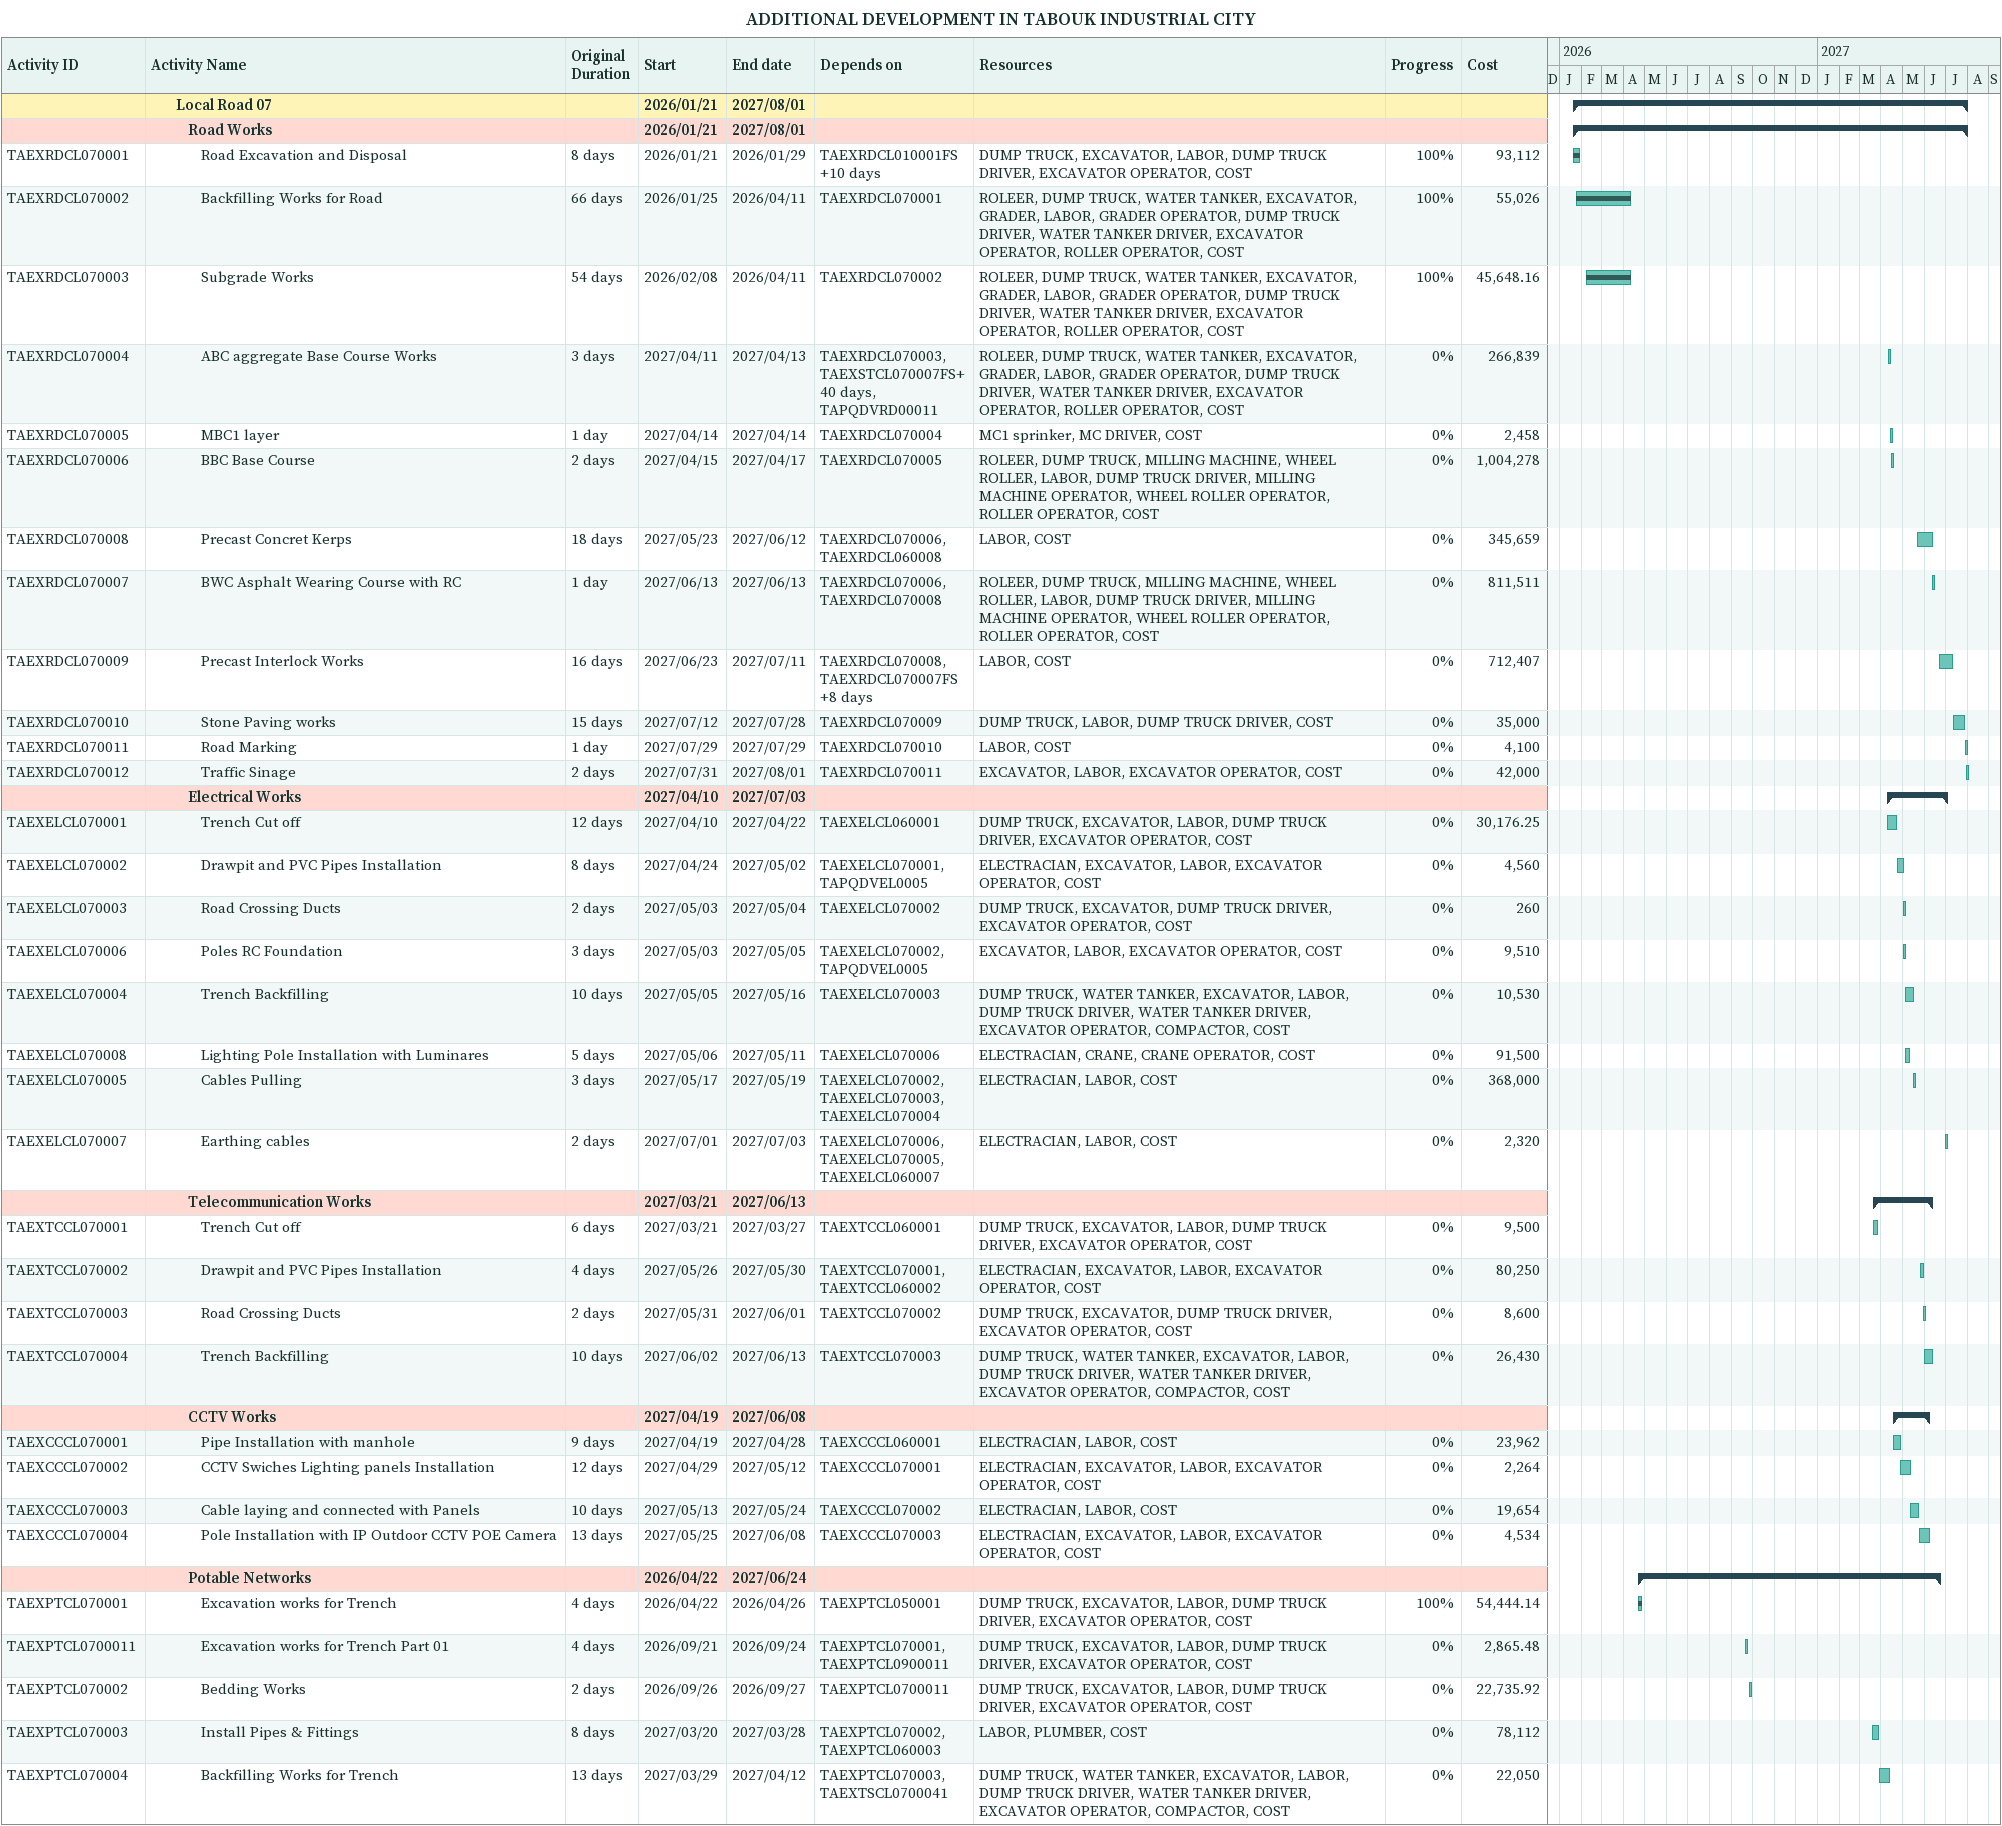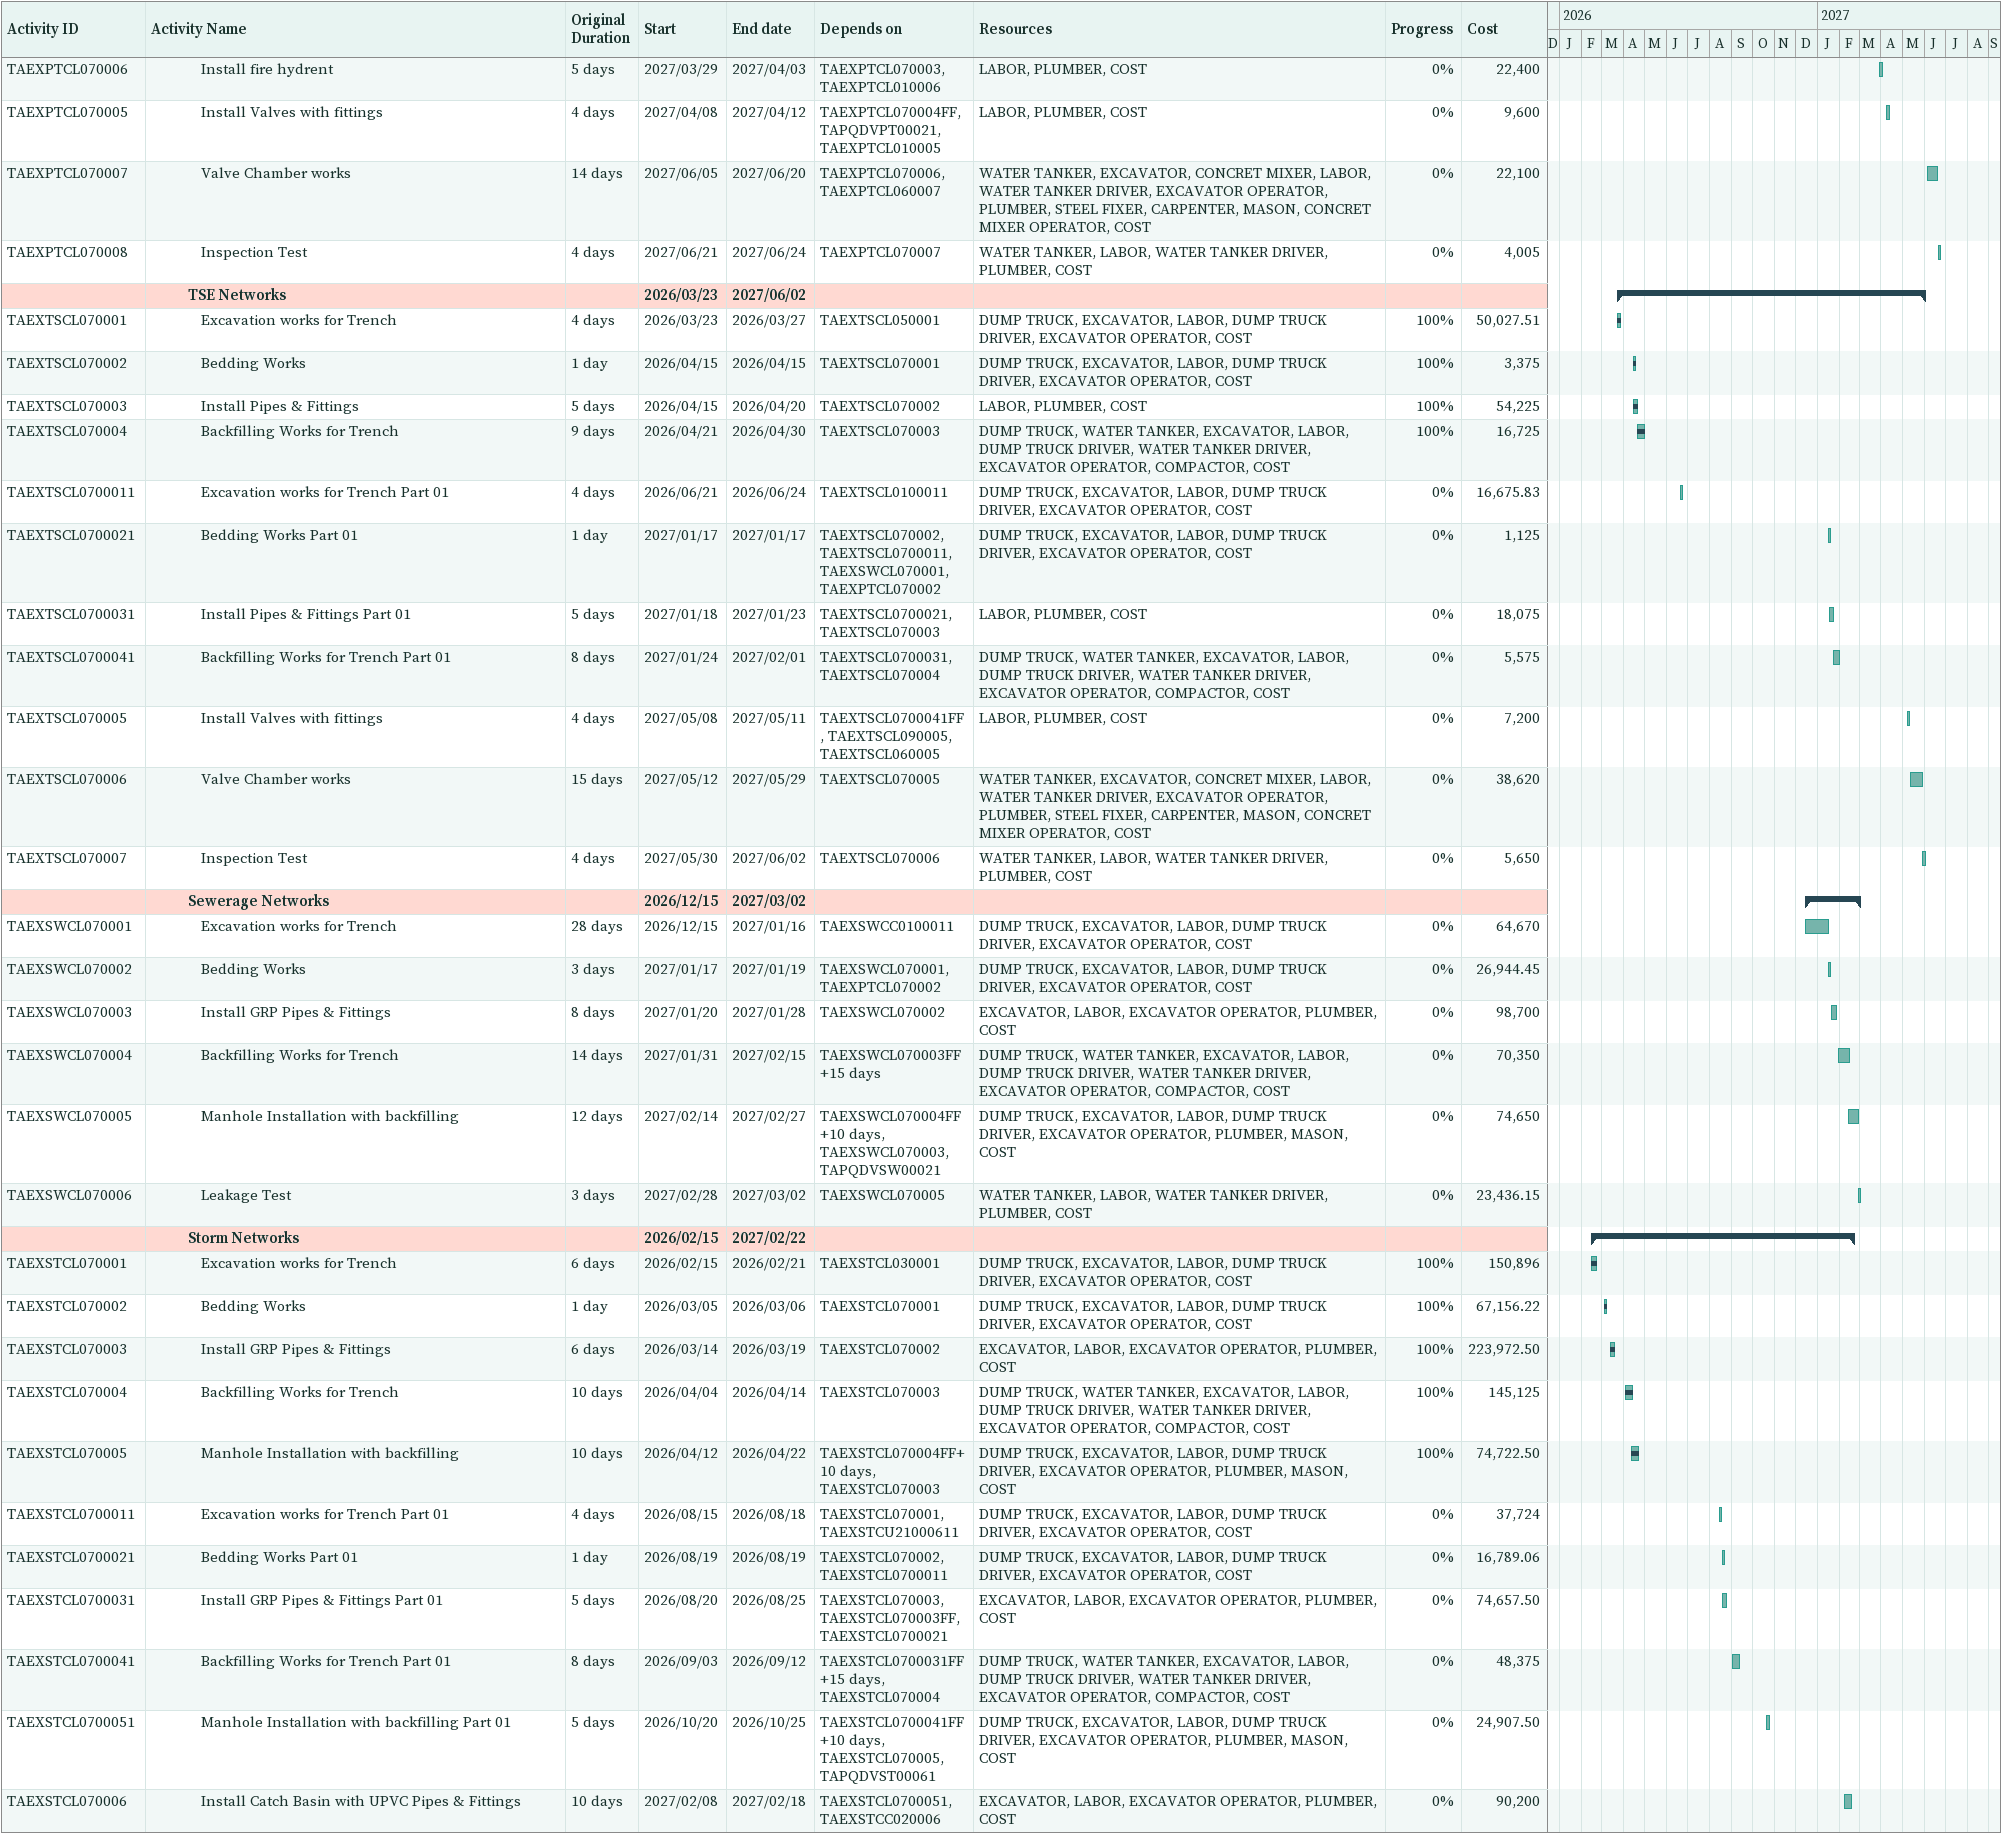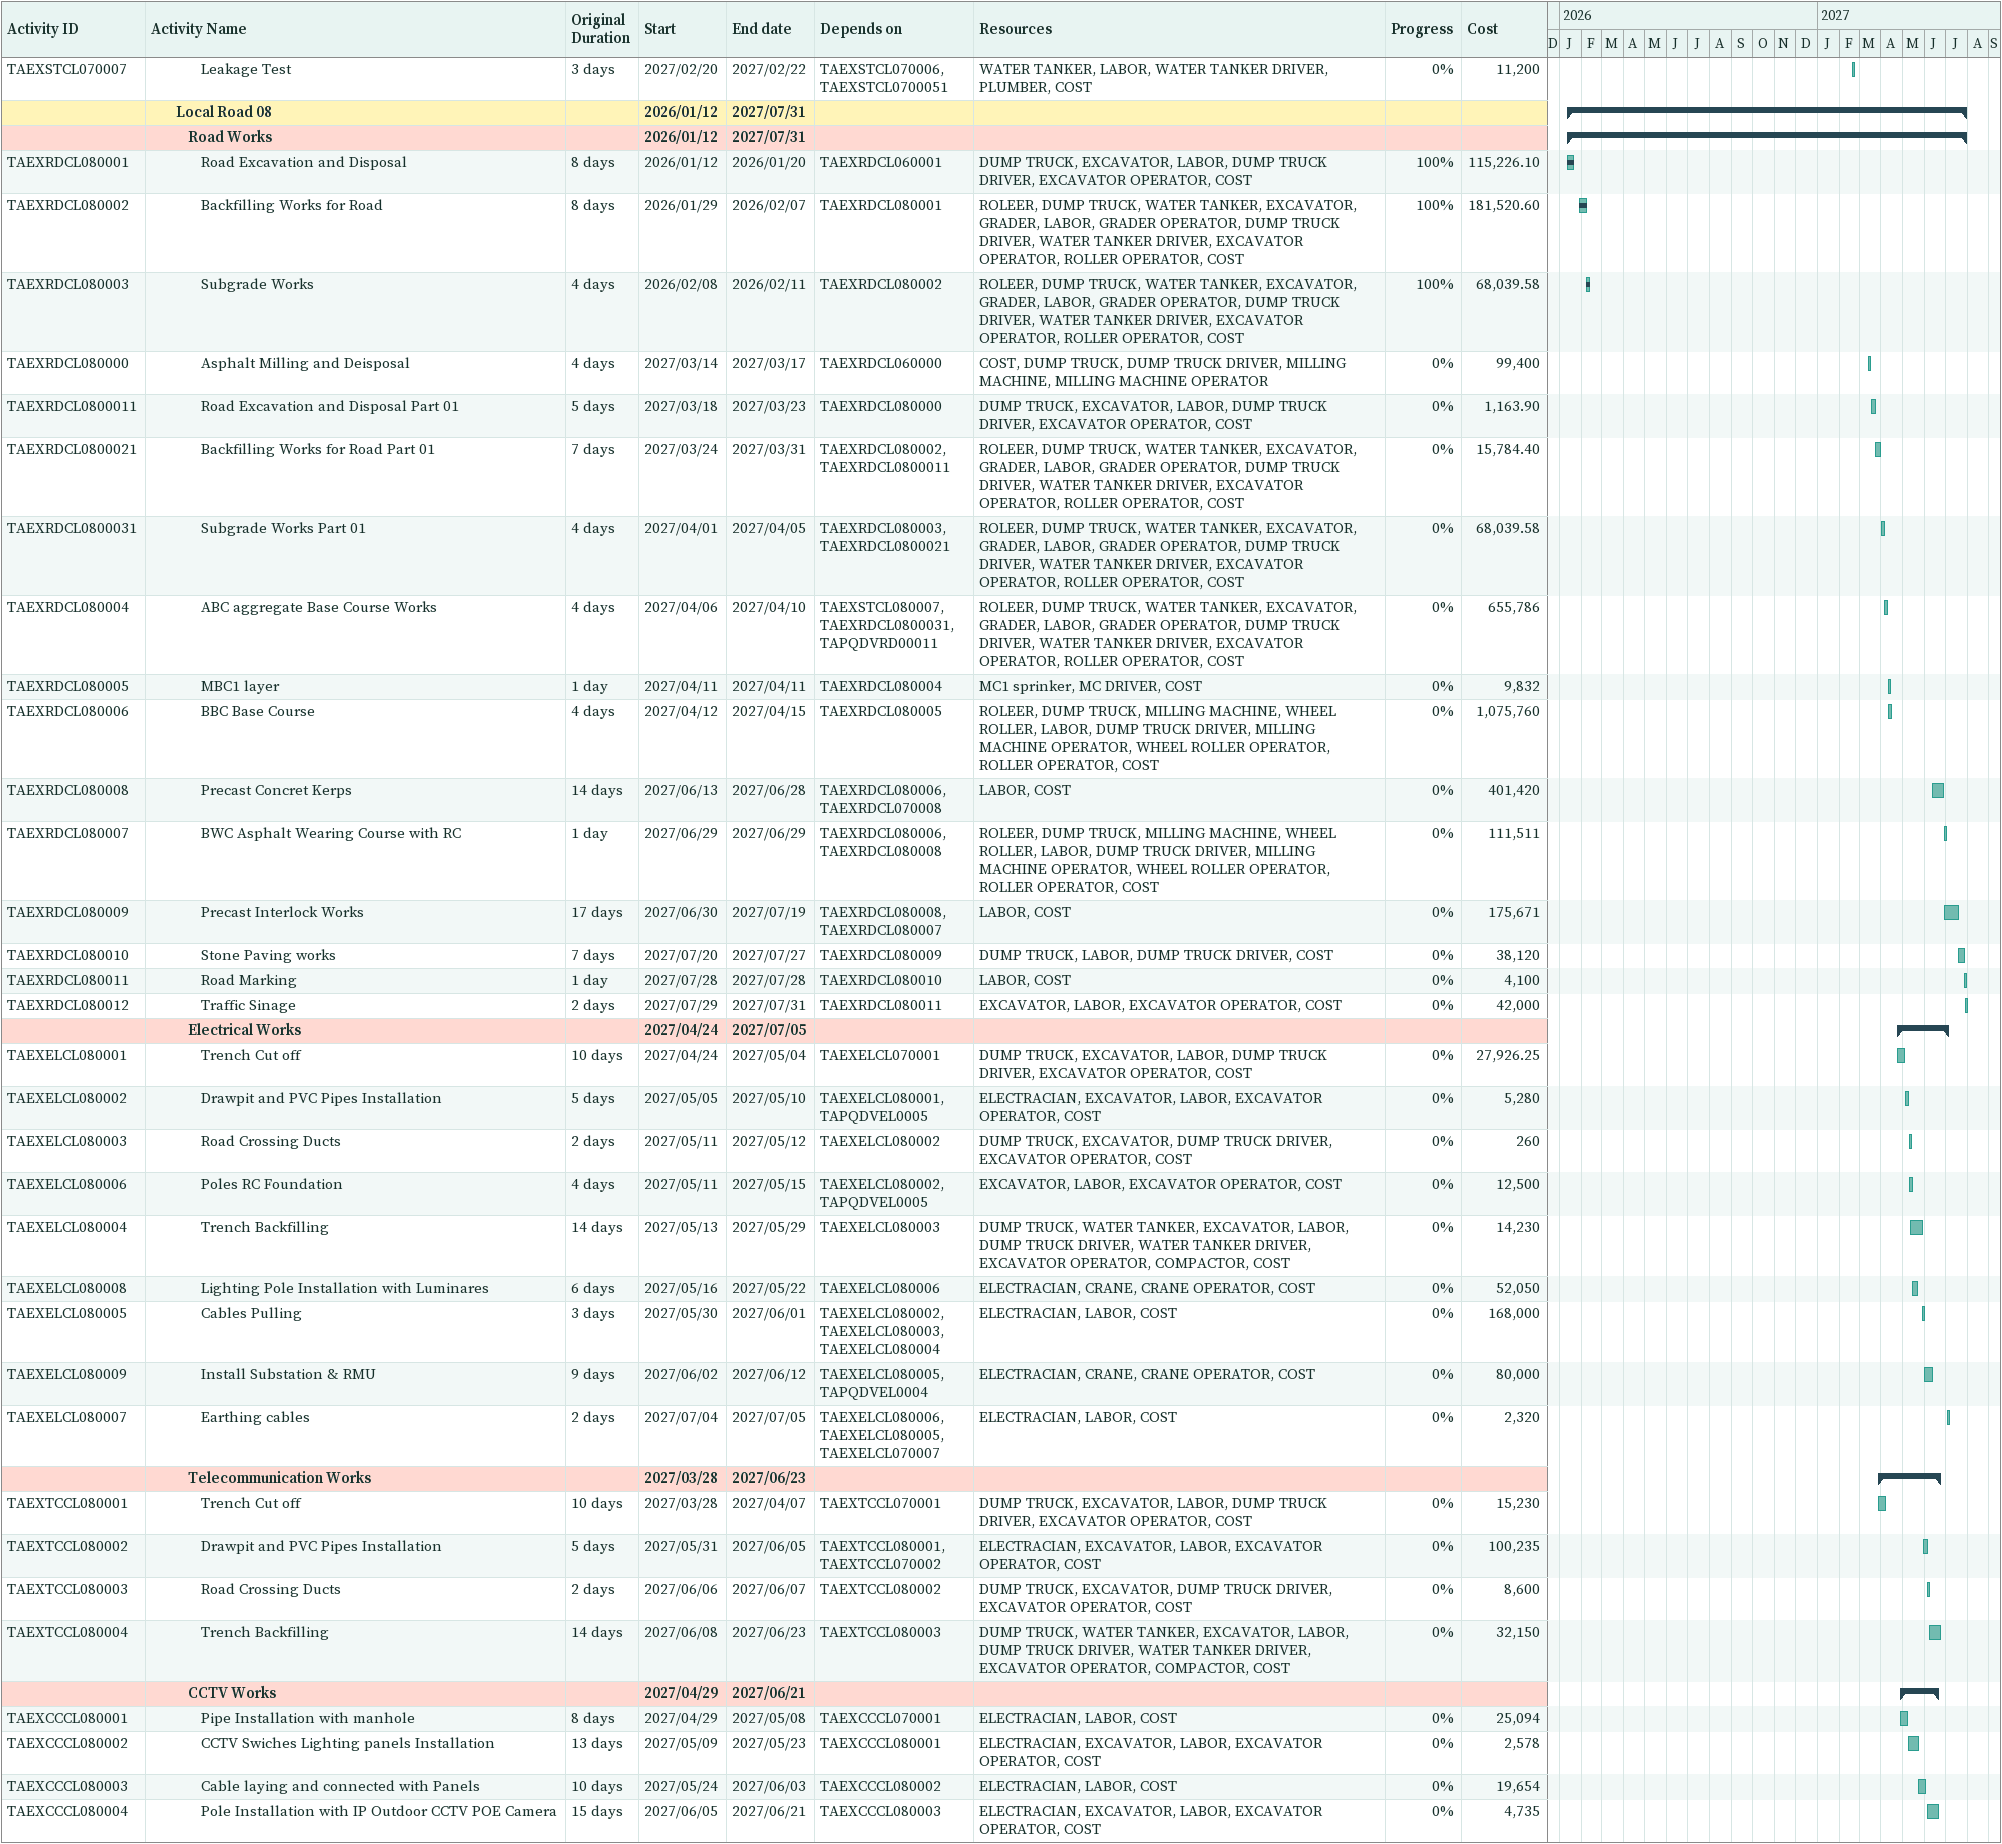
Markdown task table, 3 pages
ADDITIONAL DEVELOPMENT IN TABOUK INDUSTRIAL CITY

| ID | Level | Task | Original duration | Start | Finish | Predecessors | Resources | % complete | Cost |
|---|---|---|---|---|---|---|---|---|---|
|  | 3 | **Local Road 07** |  | 2026-01-21 | 2027-08-01 |  |  |  |  |
|  | 4 | **Road Works** |  | 2026-01-21 | 2027-08-01 |  |  |  |  |
| TAEXRDCL070001 | 5 | Road Excavation and Disposal | 8d | 2026-01-21 | 2026-01-29 | TAEXRDCL010001FS+10d | DUMP TRUCK, EXCAVATOR, LABOR, DUMP TRUCK DRIVER, EXCAVATOR OPERATOR, COST | 100 | 93112 |
| TAEXRDCL070002 | 5 | Backfilling Works for Road | 66d | 2026-01-25 | 2026-04-11 | TAEXRDCL070001 | ROLEER, DUMP TRUCK, WATER TANKER, EXCAVATOR, GRADER, LABOR, GRADER OPERATOR, DUMP TRUCK DRIVER, WATER TANKER DRIVER, EXCAVATOR OPERATOR, ROLLER OPERATOR, COST | 100 | 55026 |
| TAEXRDCL070003 | 5 | Subgrade Works | 54d | 2026-02-08 | 2026-04-11 | TAEXRDCL070002 | ROLEER, DUMP TRUCK, WATER TANKER, EXCAVATOR, GRADER, LABOR, GRADER OPERATOR, DUMP TRUCK DRIVER, WATER TANKER DRIVER, EXCAVATOR OPERATOR, ROLLER OPERATOR, COST | 100 | 45648.16 |
| TAEXRDCL070004 | 5 | ABC aggregate Base Course Works | 3d | 2027-04-11 | 2027-04-13 | TAEXRDCL070003, TAEXSTCL070007FS+40d, TAPQDVRD00011 | ROLEER, DUMP TRUCK, WATER TANKER, EXCAVATOR, GRADER, LABOR, GRADER OPERATOR, DUMP TRUCK DRIVER, WATER TANKER DRIVER, EXCAVATOR OPERATOR, ROLLER OPERATOR, COST | 0 | 266839 |
| TAEXRDCL070005 | 5 | MBC1 layer | 1d | 2027-04-14 | 2027-04-14 | TAEXRDCL070004 | MC1 sprinker, MC DRIVER, COST | 0 | 2458 |
| TAEXRDCL070006 | 5 | BBC Base Course | 2d | 2027-04-15 | 2027-04-17 | TAEXRDCL070005 | ROLEER, DUMP TRUCK, MILLING MACHINE, WHEEL ROLLER, LABOR, DUMP TRUCK DRIVER, MILLING MACHINE OPERATOR, WHEEL ROLLER OPERATOR, ROLLER OPERATOR, COST | 0 | 1004278 |
| TAEXRDCL070008 | 5 | Precast Concret Kerps | 18d | 2027-05-23 | 2027-06-12 | TAEXRDCL070006, TAEXRDCL060008 | LABOR, COST | 0 | 345659 |
| TAEXRDCL070007 | 5 | BWC Asphalt Wearing Course with RC | 1d | 2027-06-13 | 2027-06-13 | TAEXRDCL070006, TAEXRDCL070008 | ROLEER, DUMP TRUCK, MILLING MACHINE, WHEEL ROLLER, LABOR, DUMP TRUCK DRIVER, MILLING MACHINE OPERATOR, WHEEL ROLLER OPERATOR, ROLLER OPERATOR, COST | 0 | 811511 |
| TAEXRDCL070009 | 5 | Precast Interlock Works | 16d | 2027-06-23 | 2027-07-11 | TAEXRDCL070008, TAEXRDCL070007FS+8d | LABOR, COST | 0 | 712407 |
| TAEXRDCL070010 | 5 | Stone Paving works | 15d | 2027-07-12 | 2027-07-28 | TAEXRDCL070009 | DUMP TRUCK, LABOR, DUMP TRUCK DRIVER, COST | 0 | 35000 |
| TAEXRDCL070011 | 5 | Road Marking | 1d | 2027-07-29 | 2027-07-29 | TAEXRDCL070010 | LABOR, COST | 0 | 4100 |
| TAEXRDCL070012 | 5 | Traffic Sinage | 2d | 2027-07-31 | 2027-08-01 | TAEXRDCL070011 | EXCAVATOR, LABOR, EXCAVATOR OPERATOR, COST | 0 | 42000 |
|  | 4 | **Electrical Works** |  | 2027-04-10 | 2027-07-03 |  |  |  |  |
| TAEXELCL070001 | 5 | Trench Cut off | 12d | 2027-04-10 | 2027-04-22 | TAEXELCL060001 | DUMP TRUCK, EXCAVATOR, LABOR, DUMP TRUCK DRIVER, EXCAVATOR OPERATOR, COST | 0 | 30176.25 |
| TAEXELCL070002 | 5 | Drawpit and PVC Pipes Installation | 8d | 2027-04-24 | 2027-05-02 | TAEXELCL070001, TAPQDVEL0005 | ELECTRACIAN, EXCAVATOR, LABOR, EXCAVATOR OPERATOR, COST | 0 | 4560 |
| TAEXELCL070003 | 5 | Road Crossing Ducts | 2d | 2027-05-03 | 2027-05-04 | TAEXELCL070002 | DUMP TRUCK, EXCAVATOR, DUMP TRUCK DRIVER, EXCAVATOR OPERATOR, COST | 0 | 260 |
| TAEXELCL070006 | 5 | Poles RC Foundation | 3d | 2027-05-03 | 2027-05-05 | TAEXELCL070002, TAPQDVEL0005 | EXCAVATOR, LABOR, EXCAVATOR OPERATOR, COST | 0 | 9510 |
| TAEXELCL070004 | 5 | Trench Backfilling | 10d | 2027-05-05 | 2027-05-16 | TAEXELCL070003 | DUMP TRUCK, WATER TANKER, EXCAVATOR, LABOR, DUMP TRUCK DRIVER, WATER TANKER DRIVER, EXCAVATOR OPERATOR, COMPACTOR, COST | 0 | 10530 |
| TAEXELCL070008 | 5 | Lighting Pole Installation with Luminares | 5d | 2027-05-06 | 2027-05-11 | TAEXELCL070006 | ELECTRACIAN, CRANE, CRANE OPERATOR, COST | 0 | 91500 |
| TAEXELCL070005 | 5 | Cables Pulling | 3d | 2027-05-17 | 2027-05-19 | TAEXELCL070002, TAEXELCL070003, TAEXELCL070004 | ELECTRACIAN, LABOR, COST | 0 | 368000 |
| TAEXELCL070007 | 5 | Earthing cables | 2d | 2027-07-01 | 2027-07-03 | TAEXELCL070006, TAEXELCL070005, TAEXELCL060007 | ELECTRACIAN, LABOR, COST | 0 | 2320 |
|  | 4 | **Telecommunication Works** |  | 2027-03-21 | 2027-06-13 |  |  |  |  |
| TAEXTCCL070001 | 5 | Trench Cut off | 6d | 2027-03-21 | 2027-03-27 | TAEXTCCL060001 | DUMP TRUCK, EXCAVATOR, LABOR, DUMP TRUCK DRIVER, EXCAVATOR OPERATOR, COST | 0 | 9500 |
| TAEXTCCL070002 | 5 | Drawpit and PVC Pipes Installation | 4d | 2027-05-26 | 2027-05-30 | TAEXTCCL070001, TAEXTCCL060002 | ELECTRACIAN, EXCAVATOR, LABOR, EXCAVATOR OPERATOR, COST | 0 | 80250 |
| TAEXTCCL070003 | 5 | Road Crossing Ducts | 2d | 2027-05-31 | 2027-06-01 | TAEXTCCL070002 | DUMP TRUCK, EXCAVATOR, DUMP TRUCK DRIVER, EXCAVATOR OPERATOR, COST | 0 | 8600 |
| TAEXTCCL070004 | 5 | Trench Backfilling | 10d | 2027-06-02 | 2027-06-13 | TAEXTCCL070003 | DUMP TRUCK, WATER TANKER, EXCAVATOR, LABOR, DUMP TRUCK DRIVER, WATER TANKER DRIVER, EXCAVATOR OPERATOR, COMPACTOR, COST | 0 | 26430 |
|  | 4 | **CCTV Works** |  | 2027-04-19 | 2027-06-08 |  |  |  |  |
| TAEXCCCL070001 | 5 | Pipe Installation with manhole | 9d | 2027-04-19 | 2027-04-28 | TAEXCCCL060001 | ELECTRACIAN, LABOR, COST | 0 | 23962 |
| TAEXCCCL070002 | 5 | CCTV Swiches Lighting panels Installation | 12d | 2027-04-29 | 2027-05-12 | TAEXCCCL070001 | ELECTRACIAN, EXCAVATOR, LABOR, EXCAVATOR OPERATOR, COST | 0 | 2264 |
| TAEXCCCL070003 | 5 | Cable laying and connected with Panels | 10d | 2027-05-13 | 2027-05-24 | TAEXCCCL070002 | ELECTRACIAN, LABOR, COST | 0 | 19654 |
| TAEXCCCL070004 | 5 | Pole Installation with IP Outdoor CCTV POE Camera | 13d | 2027-05-25 | 2027-06-08 | TAEXCCCL070003 | ELECTRACIAN, EXCAVATOR, LABOR, EXCAVATOR OPERATOR, COST | 0 | 4534 |
|  | 4 | **Potable Networks** |  | 2026-04-22 | 2027-06-24 |  |  |  |  |
| TAEXPTCL070001 | 5 | Excavation works for Trench | 4d | 2026-04-22 | 2026-04-26 | TAEXPTCL050001 | DUMP TRUCK, EXCAVATOR, LABOR, DUMP TRUCK DRIVER, EXCAVATOR OPERATOR, COST | 100 | 54444.14 |
| TAEXPTCL0700011 | 5 | Excavation works for Trench Part 01 | 4d | 2026-09-21 | 2026-09-24 | TAEXPTCL070001, TAEXPTCL0900011 | DUMP TRUCK, EXCAVATOR, LABOR, DUMP TRUCK DRIVER, EXCAVATOR OPERATOR, COST | 0 | 2865.48 |
| TAEXPTCL070002 | 5 | Bedding Works | 2d | 2026-09-26 | 2026-09-27 | TAEXPTCL0700011 | DUMP TRUCK, EXCAVATOR, LABOR, DUMP TRUCK DRIVER, EXCAVATOR OPERATOR, COST | 0 | 22735.92 |
| TAEXPTCL070003 | 5 | Install Pipes & Fittings | 8d | 2027-03-20 | 2027-03-28 | TAEXPTCL070002, TAEXPTCL060003 | LABOR, PLUMBER, COST | 0 | 78112 |
| TAEXPTCL070004 | 5 | Backfilling Works for Trench | 13d | 2027-03-29 | 2027-04-12 | TAEXPTCL070003, TAEXTSCL0700041 | DUMP TRUCK, WATER TANKER, EXCAVATOR, LABOR, DUMP TRUCK DRIVER, WATER TANKER DRIVER, EXCAVATOR OPERATOR, COMPACTOR, COST | 0 | 22050 |
| TAEXPTCL070006 | 5 | Install fire hydrent | 5d | 2027-03-29 | 2027-04-03 | TAEXPTCL070003, TAEXPTCL010006 | LABOR, PLUMBER, COST | 0 | 22400 |
| TAEXPTCL070005 | 5 | Install Valves with fittings | 4d | 2027-04-08 | 2027-04-12 | TAEXPTCL070004FF, TAPQDVPT00021, TAEXPTCL010005 | LABOR, PLUMBER, COST | 0 | 9600 |
| TAEXPTCL070007 | 5 | Valve Chamber works | 14d | 2027-06-05 | 2027-06-20 | TAEXPTCL070006, TAEXPTCL060007 | WATER TANKER, EXCAVATOR, CONCRET MIXER, LABOR, WATER TANKER DRIVER, EXCAVATOR OPERATOR, PLUMBER, STEEL FIXER, CARPENTER, MASON, CONCRET MIXER OPERATOR, COST | 0 | 22100 |
| TAEXPTCL070008 | 5 | Inspection Test | 4d | 2027-06-21 | 2027-06-24 | TAEXPTCL070007 | WATER TANKER, LABOR, WATER TANKER DRIVER, PLUMBER, COST | 0 | 4005 |
|  | 4 | **TSE Networks** |  | 2026-03-23 | 2027-06-02 |  |  |  |  |
| TAEXTSCL070001 | 5 | Excavation works for Trench | 4d | 2026-03-23 | 2026-03-27 | TAEXTSCL050001 | DUMP TRUCK, EXCAVATOR, LABOR, DUMP TRUCK DRIVER, EXCAVATOR OPERATOR, COST | 100 | 50027.51 |
| TAEXTSCL070002 | 5 | Bedding Works | 1d | 2026-04-15 | 2026-04-15 | TAEXTSCL070001 | DUMP TRUCK, EXCAVATOR, LABOR, DUMP TRUCK DRIVER, EXCAVATOR OPERATOR, COST | 100 | 3375 |
| TAEXTSCL070003 | 5 | Install Pipes & Fittings | 5d | 2026-04-15 | 2026-04-20 | TAEXTSCL070002 | LABOR, PLUMBER, COST | 100 | 54225 |
| TAEXTSCL070004 | 5 | Backfilling Works for Trench | 9d | 2026-04-21 | 2026-04-30 | TAEXTSCL070003 | DUMP TRUCK, WATER TANKER, EXCAVATOR, LABOR, DUMP TRUCK DRIVER, WATER TANKER DRIVER, EXCAVATOR OPERATOR, COMPACTOR, COST | 100 | 16725 |
| TAEXTSCL0700011 | 5 | Excavation works for Trench Part 01 | 4d | 2026-06-21 | 2026-06-24 | TAEXTSCL0100011 | DUMP TRUCK, EXCAVATOR, LABOR, DUMP TRUCK DRIVER, EXCAVATOR OPERATOR, COST | 0 | 16675.83 |
| TAEXTSCL0700021 | 5 | Bedding Works Part 01 | 1d | 2027-01-17 | 2027-01-17 | TAEXTSCL070002, TAEXTSCL0700011, TAEXSWCL070001, TAEXPTCL070002 | DUMP TRUCK, EXCAVATOR, LABOR, DUMP TRUCK DRIVER, EXCAVATOR OPERATOR, COST | 0 | 1125 |
| TAEXTSCL0700031 | 5 | Install Pipes & Fittings Part 01 | 5d | 2027-01-18 | 2027-01-23 | TAEXTSCL0700021, TAEXTSCL070003 | LABOR, PLUMBER, COST | 0 | 18075 |
| TAEXTSCL0700041 | 5 | Backfilling Works for Trench Part 01 | 8d | 2027-01-24 | 2027-02-01 | TAEXTSCL0700031, TAEXTSCL070004 | DUMP TRUCK, WATER TANKER, EXCAVATOR, LABOR, DUMP TRUCK DRIVER, WATER TANKER DRIVER, EXCAVATOR OPERATOR, COMPACTOR, COST | 0 | 5575 |
| TAEXTSCL070005 | 5 | Install Valves with fittings | 4d | 2027-05-08 | 2027-05-11 | TAEXTSCL0700041FF, TAEXTSCL090005, TAEXTSCL060005 | LABOR, PLUMBER, COST | 0 | 7200 |
| TAEXTSCL070006 | 5 | Valve Chamber works | 15d | 2027-05-12 | 2027-05-29 | TAEXTSCL070005 | WATER TANKER, EXCAVATOR, CONCRET MIXER, LABOR, WATER TANKER DRIVER, EXCAVATOR OPERATOR, PLUMBER, STEEL FIXER, CARPENTER, MASON, CONCRET MIXER OPERATOR, COST | 0 | 38620 |
| TAEXTSCL070007 | 5 | Inspection Test | 4d | 2027-05-30 | 2027-06-02 | TAEXTSCL070006 | WATER TANKER, LABOR, WATER TANKER DRIVER, PLUMBER, COST | 0 | 5650 |
|  | 4 | **Sewerage Networks** |  | 2026-12-15 | 2027-03-02 |  |  |  |  |
| TAEXSWCL070001 | 5 | Excavation works for Trench | 28d | 2026-12-15 | 2027-01-16 | TAEXSWCC0100011 | DUMP TRUCK, EXCAVATOR, LABOR, DUMP TRUCK DRIVER, EXCAVATOR OPERATOR, COST | 0 | 64670 |
| TAEXSWCL070002 | 5 | Bedding Works | 3d | 2027-01-17 | 2027-01-19 | TAEXSWCL070001, TAEXPTCL070002 | DUMP TRUCK, EXCAVATOR, LABOR, DUMP TRUCK DRIVER, EXCAVATOR OPERATOR, COST | 0 | 26944.45 |
| TAEXSWCL070003 | 5 | Install GRP Pipes & Fittings | 8d | 2027-01-20 | 2027-01-28 | TAEXSWCL070002 | EXCAVATOR, LABOR, EXCAVATOR OPERATOR, PLUMBER, COST | 0 | 98700 |
| TAEXSWCL070004 | 5 | Backfilling Works for Trench | 14d | 2027-01-31 | 2027-02-15 | TAEXSWCL070003FF+15d | DUMP TRUCK, WATER TANKER, EXCAVATOR, LABOR, DUMP TRUCK DRIVER, WATER TANKER DRIVER, EXCAVATOR OPERATOR, COMPACTOR, COST | 0 | 70350 |
| TAEXSWCL070005 | 5 | Manhole Installation with backfilling | 12d | 2027-02-14 | 2027-02-27 | TAEXSWCL070004FF+10d, TAEXSWCL070003, TAPQDVSW00021 | DUMP TRUCK, EXCAVATOR, LABOR, DUMP TRUCK DRIVER, EXCAVATOR OPERATOR, PLUMBER, MASON, COST | 0 | 74650 |
| TAEXSWCL070006 | 5 | Leakage Test | 3d | 2027-02-28 | 2027-03-02 | TAEXSWCL070005 | WATER TANKER, LABOR, WATER TANKER DRIVER, PLUMBER, COST | 0 | 23436.15 |
|  | 4 | **Storm Networks** |  | 2026-02-15 | 2027-02-22 |  |  |  |  |
| TAEXSTCL070001 | 5 | Excavation works for Trench | 6d | 2026-02-15 | 2026-02-21 | TAEXSTCL030001 | DUMP TRUCK, EXCAVATOR, LABOR, DUMP TRUCK DRIVER, EXCAVATOR OPERATOR, COST | 100 | 150896 |
| TAEXSTCL070002 | 5 | Bedding Works | 1d | 2026-03-05 | 2026-03-06 | TAEXSTCL070001 | DUMP TRUCK, EXCAVATOR, LABOR, DUMP TRUCK DRIVER, EXCAVATOR OPERATOR, COST | 100 | 67156.22 |
| TAEXSTCL070003 | 5 | Install GRP Pipes & Fittings | 6d | 2026-03-14 | 2026-03-19 | TAEXSTCL070002 | EXCAVATOR, LABOR, EXCAVATOR OPERATOR, PLUMBER, COST | 100 | 223972.50 |
| TAEXSTCL070004 | 5 | Backfilling Works for Trench | 10d | 2026-04-04 | 2026-04-14 | TAEXSTCL070003 | DUMP TRUCK, WATER TANKER, EXCAVATOR, LABOR, DUMP TRUCK DRIVER, WATER TANKER DRIVER, EXCAVATOR OPERATOR, COMPACTOR, COST | 100 | 145125 |
| TAEXSTCL070005 | 5 | Manhole Installation with backfilling | 10d | 2026-04-12 | 2026-04-22 | TAEXSTCL070004FF+10d, TAEXSTCL070003 | DUMP TRUCK, EXCAVATOR, LABOR, DUMP TRUCK DRIVER, EXCAVATOR OPERATOR, PLUMBER, MASON, COST | 100 | 74722.50 |
| TAEXSTCL0700011 | 5 | Excavation works for Trench Part 01 | 4d | 2026-08-15 | 2026-08-18 | TAEXSTCL070001, TAEXSTCU21000611 | DUMP TRUCK, EXCAVATOR, LABOR, DUMP TRUCK DRIVER, EXCAVATOR OPERATOR, COST | 0 | 37724 |
| TAEXSTCL0700021 | 5 | Bedding Works Part 01 | 1d | 2026-08-19 | 2026-08-19 | TAEXSTCL070002, TAEXSTCL0700011 | DUMP TRUCK, EXCAVATOR, LABOR, DUMP TRUCK DRIVER, EXCAVATOR OPERATOR, COST | 0 | 16789.06 |
| TAEXSTCL0700031 | 5 | Install GRP Pipes & Fittings Part 01 | 5d | 2026-08-20 | 2026-08-25 | TAEXSTCL070003, TAEXSTCL070003FF, TAEXSTCL0700021 | EXCAVATOR, LABOR, EXCAVATOR OPERATOR, PLUMBER, COST | 0 | 74657.50 |
| TAEXSTCL0700041 | 5 | Backfilling Works for Trench Part 01 | 8d | 2026-09-03 | 2026-09-12 | TAEXSTCL0700031FF+15d, TAEXSTCL070004 | DUMP TRUCK, WATER TANKER, EXCAVATOR, LABOR, DUMP TRUCK DRIVER, WATER TANKER DRIVER, EXCAVATOR OPERATOR, COMPACTOR, COST | 0 | 48375 |
| TAEXSTCL0700051 | 5 | Manhole Installation with backfilling Part 01 | 5d | 2026-10-20 | 2026-10-25 | TAEXSTCL0700041FF+10d, TAEXSTCL070005, TAPQDVST00061 | DUMP TRUCK, EXCAVATOR, LABOR, DUMP TRUCK DRIVER, EXCAVATOR OPERATOR, PLUMBER, MASON, COST | 0 | 24907.50 |
| TAEXSTCL070006 | 5 | Install Catch Basin with UPVC Pipes & Fittings | 10d | 2027-02-08 | 2027-02-18 | TAEXSTCL0700051, TAEXSTCC020006 | EXCAVATOR, LABOR, EXCAVATOR OPERATOR, PLUMBER, COST | 0 | 90200 |
| TAEXSTCL070007 | 5 | Leakage Test | 3d | 2027-02-20 | 2027-02-22 | TAEXSTCL070006, TAEXSTCL0700051 | WATER TANKER, LABOR, WATER TANKER DRIVER, PLUMBER, COST | 0 | 11200 |
|  | 3 | **Local Road 08** |  | 2026-01-12 | 2027-07-31 |  |  |  |  |
|  | 4 | **Road Works** |  | 2026-01-12 | 2027-07-31 |  |  |  |  |
| TAEXRDCL080001 | 5 | Road Excavation and Disposal | 8d | 2026-01-12 | 2026-01-20 | TAEXRDCL060001 | DUMP TRUCK, EXCAVATOR, LABOR, DUMP TRUCK DRIVER, EXCAVATOR OPERATOR, COST | 100 | 115226.10 |
| TAEXRDCL080002 | 5 | Backfilling Works for Road | 8d | 2026-01-29 | 2026-02-07 | TAEXRDCL080001 | ROLEER, DUMP TRUCK, WATER TANKER, EXCAVATOR, GRADER, LABOR, GRADER OPERATOR, DUMP TRUCK DRIVER, WATER TANKER DRIVER, EXCAVATOR OPERATOR, ROLLER OPERATOR, COST | 100 | 181520.60 |
| TAEXRDCL080003 | 5 | Subgrade Works | 4d | 2026-02-08 | 2026-02-11 | TAEXRDCL080002 | ROLEER, DUMP TRUCK, WATER TANKER, EXCAVATOR, GRADER, LABOR, GRADER OPERATOR, DUMP TRUCK DRIVER, WATER TANKER DRIVER, EXCAVATOR OPERATOR, ROLLER OPERATOR, COST | 100 | 68039.58 |
| TAEXRDCL080000 | 5 | Asphalt Milling and Deisposal | 4d | 2027-03-14 | 2027-03-17 | TAEXRDCL060000 | COST, DUMP TRUCK, DUMP TRUCK DRIVER, MILLING MACHINE, MILLING MACHINE OPERATOR | 0 | 99400 |
| TAEXRDCL0800011 | 5 | Road Excavation and Disposal Part 01 | 5d | 2027-03-18 | 2027-03-23 | TAEXRDCL080000 | DUMP TRUCK, EXCAVATOR, LABOR, DUMP TRUCK DRIVER, EXCAVATOR OPERATOR, COST | 0 | 1163.90 |
| TAEXRDCL0800021 | 5 | Backfilling Works for Road Part 01 | 7d | 2027-03-24 | 2027-03-31 | TAEXRDCL080002, TAEXRDCL0800011 | ROLEER, DUMP TRUCK, WATER TANKER, EXCAVATOR, GRADER, LABOR, GRADER OPERATOR, DUMP TRUCK DRIVER, WATER TANKER DRIVER, EXCAVATOR OPERATOR, ROLLER OPERATOR, COST | 0 | 15784.40 |
| TAEXRDCL0800031 | 5 | Subgrade Works Part 01 | 4d | 2027-04-01 | 2027-04-05 | TAEXRDCL080003, TAEXRDCL0800021 | ROLEER, DUMP TRUCK, WATER TANKER, EXCAVATOR, GRADER, LABOR, GRADER OPERATOR, DUMP TRUCK DRIVER, WATER TANKER DRIVER, EXCAVATOR OPERATOR, ROLLER OPERATOR, COST | 0 | 68039.58 |
| TAEXRDCL080004 | 5 | ABC aggregate Base Course Works | 4d | 2027-04-06 | 2027-04-10 | TAEXSTCL080007, TAEXRDCL0800031, TAPQDVRD00011 | ROLEER, DUMP TRUCK, WATER TANKER, EXCAVATOR, GRADER, LABOR, GRADER OPERATOR, DUMP TRUCK DRIVER, WATER TANKER DRIVER, EXCAVATOR OPERATOR, ROLLER OPERATOR, COST | 0 | 655786 |
| TAEXRDCL080005 | 5 | MBC1 layer | 1d | 2027-04-11 | 2027-04-11 | TAEXRDCL080004 | MC1 sprinker, MC DRIVER, COST | 0 | 9832 |
| TAEXRDCL080006 | 5 | BBC Base Course | 4d | 2027-04-12 | 2027-04-15 | TAEXRDCL080005 | ROLEER, DUMP TRUCK, MILLING MACHINE, WHEEL ROLLER, LABOR, DUMP TRUCK DRIVER, MILLING MACHINE OPERATOR, WHEEL ROLLER OPERATOR, ROLLER OPERATOR, COST | 0 | 1075760 |
| TAEXRDCL080008 | 5 | Precast Concret Kerps | 14d | 2027-06-13 | 2027-06-28 | TAEXRDCL080006, TAEXRDCL070008 | LABOR, COST | 0 | 401420 |
| TAEXRDCL080007 | 5 | BWC Asphalt Wearing Course with RC | 1d | 2027-06-29 | 2027-06-29 | TAEXRDCL080006, TAEXRDCL080008 | ROLEER, DUMP TRUCK, MILLING MACHINE, WHEEL ROLLER, LABOR, DUMP TRUCK DRIVER, MILLING MACHINE OPERATOR, WHEEL ROLLER OPERATOR, ROLLER OPERATOR, COST | 0 | 111511 |
| TAEXRDCL080009 | 5 | Precast Interlock Works | 17d | 2027-06-30 | 2027-07-19 | TAEXRDCL080008, TAEXRDCL080007 | LABOR, COST | 0 | 175671 |
| TAEXRDCL080010 | 5 | Stone Paving works | 7d | 2027-07-20 | 2027-07-27 | TAEXRDCL080009 | DUMP TRUCK, LABOR, DUMP TRUCK DRIVER, COST | 0 | 38120 |
| TAEXRDCL080011 | 5 | Road Marking | 1d | 2027-07-28 | 2027-07-28 | TAEXRDCL080010 | LABOR, COST | 0 | 4100 |
| TAEXRDCL080012 | 5 | Traffic Sinage | 2d | 2027-07-29 | 2027-07-31 | TAEXRDCL080011 | EXCAVATOR, LABOR, EXCAVATOR OPERATOR, COST | 0 | 42000 |
|  | 4 | **Electrical Works** |  | 2027-04-24 | 2027-07-05 |  |  |  |  |
| TAEXELCL080001 | 5 | Trench Cut off | 10d | 2027-04-24 | 2027-05-04 | TAEXELCL070001 | DUMP TRUCK, EXCAVATOR, LABOR, DUMP TRUCK DRIVER, EXCAVATOR OPERATOR, COST | 0 | 27926.25 |
| TAEXELCL080002 | 5 | Drawpit and PVC Pipes Installation | 5d | 2027-05-05 | 2027-05-10 | TAEXELCL080001, TAPQDVEL0005 | ELECTRACIAN, EXCAVATOR, LABOR, EXCAVATOR OPERATOR, COST | 0 | 5280 |
| TAEXELCL080003 | 5 | Road Crossing Ducts | 2d | 2027-05-11 | 2027-05-12 | TAEXELCL080002 | DUMP TRUCK, EXCAVATOR, DUMP TRUCK DRIVER, EXCAVATOR OPERATOR, COST | 0 | 260 |
| TAEXELCL080006 | 5 | Poles RC Foundation | 4d | 2027-05-11 | 2027-05-15 | TAEXELCL080002, TAPQDVEL0005 | EXCAVATOR, LABOR, EXCAVATOR OPERATOR, COST | 0 | 12500 |
| TAEXELCL080004 | 5 | Trench Backfilling | 14d | 2027-05-13 | 2027-05-29 | TAEXELCL080003 | DUMP TRUCK, WATER TANKER, EXCAVATOR, LABOR, DUMP TRUCK DRIVER, WATER TANKER DRIVER, EXCAVATOR OPERATOR, COMPACTOR, COST | 0 | 14230 |
| TAEXELCL080008 | 5 | Lighting Pole Installation with Luminares | 6d | 2027-05-16 | 2027-05-22 | TAEXELCL080006 | ELECTRACIAN, CRANE, CRANE OPERATOR, COST | 0 | 52050 |
| TAEXELCL080005 | 5 | Cables Pulling | 3d | 2027-05-30 | 2027-06-01 | TAEXELCL080002, TAEXELCL080003, TAEXELCL080004 | ELECTRACIAN, LABOR, COST | 0 | 168000 |
| TAEXELCL080009 | 5 | Install Substation & RMU | 9d | 2027-06-02 | 2027-06-12 | TAEXELCL080005, TAPQDVEL0004 | ELECTRACIAN, CRANE, CRANE OPERATOR, COST | 0 | 80000 |
| TAEXELCL080007 | 5 | Earthing cables | 2d | 2027-07-04 | 2027-07-05 | TAEXELCL080006, TAEXELCL080005, TAEXELCL070007 | ELECTRACIAN, LABOR, COST | 0 | 2320 |
|  | 4 | **Telecommunication Works** |  | 2027-03-28 | 2027-06-23 |  |  |  |  |
| TAEXTCCL080001 | 5 | Trench Cut off | 10d | 2027-03-28 | 2027-04-07 | TAEXTCCL070001 | DUMP TRUCK, EXCAVATOR, LABOR, DUMP TRUCK DRIVER, EXCAVATOR OPERATOR, COST | 0 | 15230 |
| TAEXTCCL080002 | 5 | Drawpit and PVC Pipes Installation | 5d | 2027-05-31 | 2027-06-05 | TAEXTCCL080001, TAEXTCCL070002 | ELECTRACIAN, EXCAVATOR, LABOR, EXCAVATOR OPERATOR, COST | 0 | 100235 |
| TAEXTCCL080003 | 5 | Road Crossing Ducts | 2d | 2027-06-06 | 2027-06-07 | TAEXTCCL080002 | DUMP TRUCK, EXCAVATOR, DUMP TRUCK DRIVER, EXCAVATOR OPERATOR, COST | 0 | 8600 |
| TAEXTCCL080004 | 5 | Trench Backfilling | 14d | 2027-06-08 | 2027-06-23 | TAEXTCCL080003 | DUMP TRUCK, WATER TANKER, EXCAVATOR, LABOR, DUMP TRUCK DRIVER, WATER TANKER DRIVER, EXCAVATOR OPERATOR, COMPACTOR, COST | 0 | 32150 |
|  | 4 | **CCTV Works** |  | 2027-04-29 | 2027-06-21 |  |  |  |  |
| TAEXCCCL080001 | 5 | Pipe Installation with manhole | 8d | 2027-04-29 | 2027-05-08 | TAEXCCCL070001 | ELECTRACIAN, LABOR, COST | 0 | 25094 |
| TAEXCCCL080002 | 5 | CCTV Swiches Lighting panels Installation | 13d | 2027-05-09 | 2027-05-23 | TAEXCCCL080001 | ELECTRACIAN, EXCAVATOR, LABOR, EXCAVATOR OPERATOR, COST | 0 | 2578 |
| TAEXCCCL080003 | 5 | Cable laying and connected with Panels | 10d | 2027-05-24 | 2027-06-03 | TAEXCCCL080002 | ELECTRACIAN, LABOR, COST | 0 | 19654 |
| TAEXCCCL080004 | 5 | Pole Installation with IP Outdoor CCTV POE Camera | 15d | 2027-06-05 | 2027-06-21 | TAEXCCCL080003 | ELECTRACIAN, EXCAVATOR, LABOR, EXCAVATOR OPERATOR, COST | 0 | 4735 |
